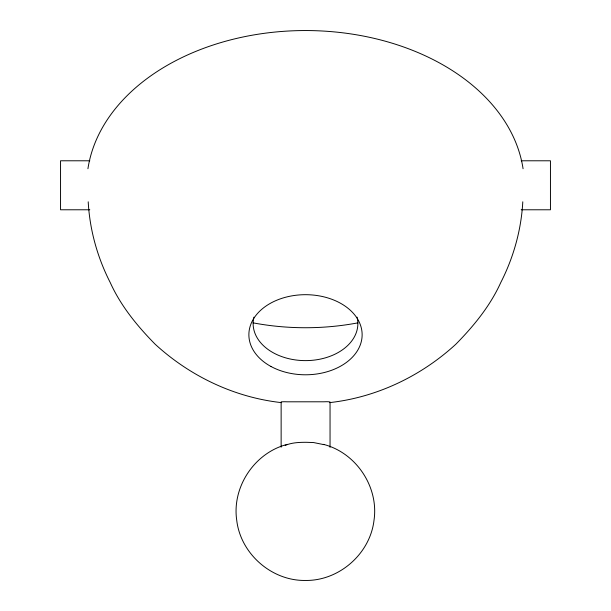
<?xml version="1.0" encoding="UTF-8"?>
<svg xmlns="http://www.w3.org/2000/svg" width="611" height="611" viewBox="0 0 611 611"><rect width="100%" height="100%" fill="white"/><g stroke="black" fill="none" stroke-linecap="round" stroke-linejoin="round"><path stroke-width="0.92" d="M522.787 201.806C521.305 229.805 513.53 257.575 500.776 282.526C490.213 305.912 473.739 326.045 455.844 344.222C421.055 376.17 376.552 397.448 329.474 402.634M285.138 445.419C291.057 442.891 297.656 442.372 304.034 442.311A77.925 77.918 0 0 1 306.714 442.311L313.611 442.563L323.906 444.64M287.453 444.334C254.726 452.545 231.79 486.868 236.724 520.251C240.597 553.765 271.635 580.985 305.37 580.45C339.113 580.985 370.144 553.765 374.016 520.251C378.957 486.868 356.022 452.545 323.295 444.334M89.802 160.785L60.55 160.785L60.55 209.779L89.802 209.779M521.198 160.785L550.45 160.785L550.45 209.779L521.198 209.779M281.526 402.634C234.448 397.448 189.945 376.17 155.156 344.222C137.261 326.045 120.787 305.912 110.224 282.526C97.47 257.575 89.695 229.805 88.213 201.806M330.047 402.305L330.047 447.336M281.136 402.114L281.136 447.199M87.931 168.735A218.822 154.728 0 0 1 305.5 30.55A218.822 154.728 0 0 1 523.069 168.735M357.068 317.162A52.37 37.027 0 0 1 305.5 360.62A52.37 37.027 0 0 1 253.932 317.162M357.916 322.852A202.524 143.211 0 0 1 253.084 322.852M329.635 402.596A24.31 1.78 -7.4 0 0 323.914 401.794L287.078 401.809A24.28 1.78 7.4 0 0 281.167 402.359M271.024 366.508A56.632 40.051 0 0 0 361.651 339.968A56.632 40.051 0 0 0 283.825 297.74A56.632 40.051 0 0 0 271.024 366.508"/></g></svg>
